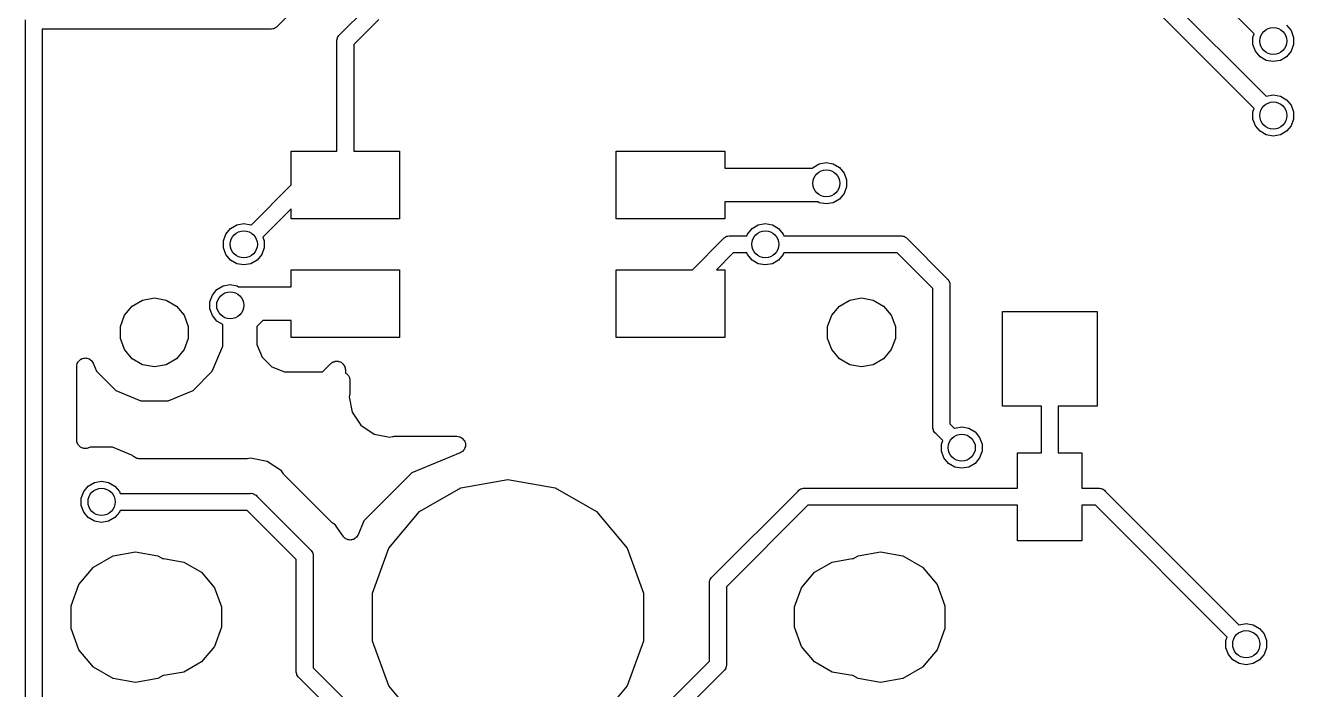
# Model space of a CAD drawing. Extents: x 61 to 194, y -153 to -61.
# Drawn here: x 119.88 to 138.6, y -109.07 to -99.27 of the extents above; entities that cross this region are included whole.
import ezdxf

# ---------------------------------------------------------------- set-up
doc = ezdxf.new("R2010")
doc.units = 0
doc.header["$MEASUREMENT"] = 0
doc.layers.add('BLACK', color=7, linetype='CONTINUOUS')

msp = doc.modelspace()

# ---------------------------------------------------------------- linework, layer by layer
at = {"layer": 'BLACK', "linetype": 'CONTINUOUS'}
for p, q in [((138.019, -99.3955), (136.448, -97.825)), ((135.992, -98.1155), (138.192, -100.316)), ((124.552, -98.325), (123.592, -99.2845)), ((138.019, -100.496), (135.848, -98.325)), ((124.515, -99.4078), (124.919, -99.0045)), ((119.875, -109.995), (119.875, -99.1891)), ((125.092, -99.1843), (124.725, -99.5518)), ((123.495, -99.325), (120.125, -99.325)), ((120.125, -99.325), (120.125, -109.948)), ((123.511, -99.3264), (123.495, -99.325)), ((123.527, -99.3222), (123.511, -99.3264)), ((123.543, -99.3193), (123.527, -99.3222)), ((123.548, -99.3165), (123.543, -99.3193)), ((123.554, -99.315), (123.548, -99.3165)), ((123.567, -99.3055), (123.554, -99.315)), ((123.582, -99.2972), (123.567, -99.3055)), ((123.592, -99.2845), (123.582, -99.2972)), ((124.494, -99.4328), (124.503, -99.4184)), ((124.503, -99.4184), (124.515, -99.4078)), ((138, -99.4471), (138.019, -99.3955)), ((138.496, -99.2666), (138.564, -99.3477)), ((138.564, -99.3477), (138.6, -99.4471)), ((124.474, -99.4889), (124.478, -99.4729)), ((124.475, -99.5055), (124.474, -99.4889)), ((124.475, -101.125), (124.475, -99.5055)), ((124.478, -99.4729), (124.481, -99.4566)), ((124.481, -99.4566), (124.484, -99.4518)), ((124.484, -99.4518), (124.485, -99.4464)), ((124.485, -99.4464), (124.494, -99.4328)), ((124.725, -99.5518), (124.725, -101.125)), ((138, -99.5529), (138, -99.4471)), ((138.036, -99.6523), (138, -99.5529)), ((138.6, -99.5529), (138.564, -99.6523)), ((138.6, -99.4471), (138.6, -99.5529)), ((138.104, -99.7334), (138.036, -99.6523)), ((138.196, -99.7863), (138.104, -99.7334)), ((138.3, -99.8046), (138.196, -99.7863)), ((138.404, -99.7863), (138.3, -99.8046)), ((138.496, -99.7334), (138.404, -99.7863)), ((138.564, -99.6523), (138.496, -99.7334)), ((138.192, -100.316), (138.196, -100.314)), ((138.196, -100.314), (138.3, -100.295)), ((138.3, -100.295), (138.404, -100.314)), ((138.404, -100.314), (138.496, -100.367)), ((138, -100.547), (138.019, -100.496)), ((138, -100.653), (138, -100.547)), ((138.496, -100.367), (138.564, -100.448)), ((138.564, -100.448), (138.6, -100.547)), ((138.6, -100.547), (138.6, -100.653)), ((138.036, -100.752), (138, -100.653)), ((138.6, -100.653), (138.564, -100.752)), ((138.104, -100.833), (138.036, -100.752)), ((138.196, -100.886), (138.104, -100.833)), ((138.3, -100.905), (138.196, -100.886)), ((138.404, -100.886), (138.3, -100.905)), ((138.496, -100.833), (138.404, -100.886)), ((138.564, -100.752), (138.496, -100.833)), ((123.8, -101.623), (123.8, -101.125)), ((123.8, -101.125), (124.475, -101.125)), ((124.725, -101.125), (125.4, -101.125)), ((125.4, -101.125), (125.4, -102.125)), ((128.6, -102.125), (128.6, -101.125)), ((128.6, -101.125), (130.2, -101.125)), ((130.2, -101.125), (130.2, -101.375)), ((131.596, -101.314), (131.7, -101.295)), ((131.7, -101.295), (131.804, -101.314)), ((130.2, -101.375), (131.497, -101.375)), ((131.497, -101.375), (131.504, -101.367)), ((131.504, -101.367), (131.596, -101.314)), ((131.804, -101.314), (131.896, -101.367)), ((131.896, -101.367), (131.964, -101.448)), ((131.964, -101.448), (132, -101.547)), ((123.208, -102.216), (123.8, -101.623)), ((132, -101.653), (131.964, -101.752)), ((132, -101.547), (132, -101.653)), ((131.896, -101.833), (131.804, -101.886)), ((131.964, -101.752), (131.896, -101.833)), ((123.8, -101.977), (123.381, -102.396)), ((123.8, -102.125), (123.8, -101.977)), ((131.576, -101.875), (130.2, -101.875)), ((130.2, -101.875), (130.2, -102.125)), ((131.596, -101.886), (131.576, -101.875)), ((131.7, -101.905), (131.596, -101.886)), ((131.804, -101.886), (131.7, -101.905)), ((122.904, -102.267), (122.996, -102.214)), ((122.996, -102.214), (123.1, -102.195)), ((123.1, -102.195), (123.204, -102.214)), ((123.204, -102.214), (123.208, -102.216)), ((125.4, -102.125), (123.8, -102.125)), ((130.2, -102.125), (128.6, -102.125)), ((130.604, -102.267), (130.696, -102.214)), ((130.696, -102.214), (130.8, -102.195)), ((130.8, -102.195), (130.904, -102.214)), ((130.904, -102.214), (130.996, -102.267)), ((122.8, -102.447), (122.836, -102.348)), ((122.836, -102.348), (122.904, -102.267)), ((123.381, -102.396), (123.4, -102.447)), ((129.723, -102.875), (130.183, -102.415)), ((130.183, -102.415), (130.193, -102.403)), ((130.193, -102.403), (130.208, -102.394)), ((130.208, -102.394), (130.221, -102.385)), ((130.221, -102.385), (130.227, -102.384)), ((130.227, -102.384), (130.232, -102.381)), ((130.232, -102.381), (130.248, -102.378)), ((130.248, -102.378), (130.264, -102.374)), ((130.264, -102.374), (130.28, -102.375)), ((130.28, -102.375), (130.526, -102.375)), ((130.526, -102.375), (130.536, -102.348)), ((130.536, -102.348), (130.604, -102.267)), ((130.996, -102.267), (131.064, -102.348)), ((131.064, -102.348), (131.074, -102.375)), ((131.074, -102.375), (132.795, -102.375)), ((132.795, -102.375), (132.811, -102.374)), ((132.811, -102.374), (132.827, -102.378)), ((132.827, -102.378), (132.843, -102.381)), ((132.843, -102.381), (132.848, -102.384)), ((132.848, -102.384), (132.854, -102.385)), ((132.854, -102.385), (132.867, -102.394)), ((132.867, -102.394), (132.882, -102.403)), ((132.882, -102.403), (132.892, -102.415)), ((132.892, -102.415), (133.485, -103.008)), ((122.8, -102.553), (122.8, -102.447)), ((122.836, -102.652), (122.8, -102.553)), ((123.4, -102.553), (123.364, -102.652)), ((123.4, -102.447), (123.4, -102.553)), ((122.904, -102.733), (122.836, -102.652)), ((122.996, -102.786), (122.904, -102.733)), ((123.1, -102.805), (122.996, -102.786)), ((123.204, -102.786), (123.1, -102.805)), ((123.296, -102.733), (123.204, -102.786)), ((123.364, -102.652), (123.296, -102.733)), ((130.327, -102.625), (130.077, -102.875)), ((130.526, -102.625), (130.327, -102.625)), ((130.536, -102.652), (130.526, -102.625)), ((130.604, -102.733), (130.536, -102.652)), ((130.696, -102.786), (130.604, -102.733)), ((130.8, -102.805), (130.696, -102.786)), ((130.904, -102.786), (130.8, -102.805)), ((130.996, -102.733), (130.904, -102.786)), ((131.064, -102.652), (130.996, -102.733)), ((131.074, -102.625), (131.064, -102.652)), ((132.748, -102.625), (131.074, -102.625)), ((133.275, -103.152), (132.748, -102.625)), ((123.8, -103.125), (123.8, -102.875)), ((123.8, -102.875), (125.4, -102.875)), ((125.4, -102.875), (125.4, -103.875)), ((128.6, -103.875), (128.6, -102.875)), ((128.6, -102.875), (129.723, -102.875)), ((130.077, -102.875), (130.2, -102.875)), ((130.2, -102.875), (130.2, -103.875)), ((122.636, -103.248), (122.704, -103.167)), ((122.704, -103.167), (122.796, -103.114)), ((122.796, -103.114), (122.9, -103.095)), ((122.9, -103.095), (123.004, -103.114)), ((123.004, -103.114), (123.024, -103.125)), ((123.024, -103.125), (123.8, -103.125)), ((133.275, -105.195), (133.275, -103.152)), ((133.485, -103.008), (133.497, -103.018)), ((133.497, -103.018), (133.506, -103.033)), ((133.506, -103.033), (133.515, -103.046)), ((133.515, -103.046), (133.516, -103.052)), ((133.516, -103.052), (133.519, -103.057)), ((133.519, -103.057), (133.522, -103.073)), ((133.522, -103.073), (133.526, -103.089)), ((133.526, -103.089), (133.525, -103.105)), ((133.525, -103.105), (133.525, -105.148)), ((121.454, -103.411), (121.606, -103.323)), ((121.606, -103.323), (121.78, -103.292)), ((121.78, -103.292), (121.954, -103.323)), ((121.954, -103.323), (122.106, -103.411)), ((122.6, -103.347), (122.636, -103.248)), ((122.6, -103.453), (122.6, -103.347)), ((131.894, -103.411), (132.046, -103.323)), ((132.046, -103.323), (132.22, -103.292)), ((132.22, -103.292), (132.394, -103.323)), ((132.394, -103.323), (132.546, -103.411)), ((121.28, -103.712), (121.34, -103.546)), ((121.34, -103.546), (121.454, -103.411)), ((122.106, -103.411), (122.22, -103.546)), ((122.22, -103.546), (122.28, -103.712)), ((122.636, -103.552), (122.6, -103.453)), ((131.72, -103.712), (131.78, -103.546)), ((131.78, -103.546), (131.894, -103.411)), ((132.546, -103.411), (132.66, -103.546)), ((132.66, -103.546), (132.72, -103.712)), ((134.302, -104.888), (134.302, -103.492)), ((134.302, -103.492), (135.698, -103.492)), ((135.698, -103.492), (135.698, -104.888)), ((121.28, -103.888), (121.28, -103.712)), ((122.28, -103.712), (122.28, -103.888)), ((122.704, -103.633), (122.636, -103.552)), ((122.788, -103.682), (122.704, -103.633)), ((122.788, -104.001), (122.788, -103.682)), ((123.38, -103.625), (123.292, -103.713)), ((123.292, -103.713), (123.292, -103.976)), ((123.8, -103.625), (123.38, -103.625)), ((123.8, -103.875), (123.8, -103.625)), ((131.72, -103.888), (131.72, -103.712)), ((132.72, -103.712), (132.72, -103.888)), ((121.34, -104.054), (121.28, -103.888)), ((122.28, -103.888), (122.22, -104.054)), ((125.4, -103.875), (123.8, -103.875)), ((130.2, -103.875), (128.6, -103.875)), ((131.78, -104.054), (131.72, -103.888)), ((132.72, -103.888), (132.66, -104.054)), ((121.454, -104.189), (121.34, -104.054)), ((122.22, -104.054), (122.106, -104.189)), ((122.635, -104.371), (122.788, -104.001)), ((123.292, -103.976), (123.369, -104.163)), ((131.894, -104.189), (131.78, -104.054)), ((132.66, -104.054), (132.546, -104.189)), ((120.633, -104.303), (120.636, -104.284)), ((120.636, -104.284), (120.639, -104.265)), ((120.639, -104.265), (120.64, -104.263)), ((120.64, -104.263), (120.641, -104.26)), ((120.641, -104.26), (120.65, -104.243)), ((120.65, -104.243), (120.659, -104.226)), ((120.659, -104.226), (120.661, -104.224)), ((120.661, -104.224), (120.663, -104.222)), ((120.663, -104.222), (120.678, -104.209)), ((120.678, -104.209), (120.692, -104.196)), ((120.692, -104.196), (120.694, -104.195)), ((120.694, -104.195), (120.697, -104.193)), ((120.697, -104.193), (120.715, -104.187)), ((120.715, -104.187), (120.733, -104.179)), ((120.733, -104.179), (120.735, -104.179)), ((120.735, -104.179), (120.738, -104.178)), ((120.738, -104.178), (120.757, -104.178)), ((120.757, -104.178), (120.777, -104.177)), ((120.777, -104.177), (120.779, -104.178)), ((120.779, -104.178), (120.782, -104.178)), ((120.782, -104.178), (120.8, -104.185)), ((120.8, -104.185), (120.819, -104.191)), ((120.819, -104.191), (120.821, -104.192)), ((120.821, -104.192), (120.823, -104.193)), ((120.823, -104.193), (120.838, -104.206)), ((120.838, -104.206), (120.854, -104.218)), ((120.854, -104.218), (120.855, -104.22)), ((120.855, -104.22), (120.857, -104.222)), ((120.857, -104.222), (120.867, -104.239)), ((120.867, -104.239), (120.877, -104.255)), ((120.877, -104.255), (120.925, -104.371)), ((121.606, -104.277), (121.454, -104.189)), ((121.78, -104.308), (121.606, -104.277)), ((121.954, -104.277), (121.78, -104.308)), ((122.106, -104.189), (121.954, -104.277)), ((123.369, -104.163), (123.512, -104.306)), ((124.262, -104.383), (124.383, -104.261)), ((124.383, -104.261), (124.397, -104.252)), ((124.397, -104.252), (124.409, -104.241)), ((124.409, -104.241), (124.415, -104.239)), ((124.415, -104.239), (124.419, -104.236)), ((124.419, -104.236), (124.435, -104.232)), ((124.435, -104.232), (124.451, -104.226)), ((124.451, -104.226), (124.457, -104.226)), ((124.457, -104.226), (124.462, -104.225)), ((124.462, -104.225), (124.478, -104.226)), ((124.478, -104.226), (124.495, -104.226)), ((124.495, -104.226), (124.5, -104.228)), ((124.5, -104.228), (124.506, -104.229)), ((124.506, -104.229), (124.521, -104.236)), ((124.521, -104.236), (124.536, -104.241)), ((124.536, -104.241), (124.541, -104.245)), ((124.541, -104.245), (124.546, -104.247)), ((124.546, -104.247), (124.558, -104.259)), ((124.558, -104.259), (124.57, -104.27)), ((124.57, -104.27), (124.573, -104.274)), ((124.573, -104.274), (124.577, -104.278)), ((124.577, -104.278), (124.584, -104.293)), ((124.584, -104.293), (124.592, -104.308)), ((132.046, -104.277), (131.894, -104.189)), ((132.22, -104.308), (132.046, -104.277)), ((132.394, -104.277), (132.22, -104.308)), ((132.546, -104.189), (132.394, -104.277)), ((120.633, -105.387), (120.633, -104.303)), ((120.925, -104.371), (121.209, -104.655)), ((122.351, -104.655), (122.635, -104.371)), ((123.512, -104.306), (123.699, -104.383)), ((123.699, -104.383), (124.262, -104.383)), ((124.592, -104.308), (124.593, -104.313)), ((124.593, -104.313), (124.596, -104.318)), ((124.596, -104.318), (124.597, -104.335)), ((124.597, -104.335), (124.6, -104.351)), ((124.6, -104.351), (124.6, -104.399)), ((124.6, -104.399), (124.604, -104.4)), ((124.604, -104.4), (124.612, -104.407)), ((124.612, -104.407), (124.622, -104.413)), ((124.622, -104.413), (124.629, -104.421)), ((124.629, -104.421), (124.637, -104.428)), ((124.637, -104.428), (124.643, -104.438)), ((124.643, -104.438), (124.65, -104.447)), ((124.65, -104.447), (124.654, -104.457)), ((124.654, -104.457), (124.659, -104.467)), ((124.659, -104.467), (124.661, -104.478)), ((124.661, -104.478), (124.665, -104.488)), ((121.209, -104.655), (121.579, -104.808)), ((121.981, -104.808), (122.351, -104.655)), ((124.665, -104.488), (124.665, -104.499)), ((124.665, -104.499), (124.667, -104.51)), ((124.667, -104.51), (124.667, -104.68)), ((121.579, -104.808), (121.981, -104.808)), ((124.665, -104.705), (124.656, -104.75)), ((124.656, -104.75), (124.701, -104.977)), ((124.667, -104.68), (124.665, -104.692)), ((124.665, -104.692), (124.665, -104.705)), ((124.701, -104.977), (124.83, -105.17)), ((134.875, -104.888), (134.302, -104.888)), ((134.875, -105.575), (134.875, -104.888)), ((135.698, -104.888), (135.125, -104.888)), ((135.125, -104.888), (135.125, -105.575)), ((124.83, -105.17), (125.023, -105.299)), ((133.274, -105.211), (133.275, -105.195)), ((133.278, -105.227), (133.274, -105.211)), ((133.281, -105.243), (133.278, -105.227)), ((133.525, -105.148), (133.592, -105.216)), ((133.592, -105.216), (133.596, -105.214)), ((133.596, -105.214), (133.7, -105.195)), ((133.7, -105.195), (133.804, -105.214)), ((133.804, -105.214), (133.896, -105.267)), ((120.635, -105.401), (120.633, -105.387)), ((120.636, -105.415), (120.635, -105.401)), ((120.639, -105.423), (120.636, -105.415)), ((125.023, -105.299), (125.205, -105.335)), ((125.205, -105.335), (125.205, -105.335)), ((125.205, -105.335), (125.25, -105.344)), ((125.25, -105.344), (125.295, -105.335)), ((125.295, -105.335), (125.308, -105.335)), ((125.308, -105.335), (125.32, -105.333)), ((125.32, -105.333), (126.247, -105.333)), ((126.247, -105.333), (126.266, -105.336)), ((126.266, -105.336), (126.285, -105.339)), ((126.285, -105.339), (126.287, -105.34)), ((126.287, -105.34), (126.29, -105.341)), ((126.29, -105.341), (126.307, -105.35)), ((126.307, -105.35), (126.324, -105.359)), ((126.324, -105.359), (126.326, -105.361)), ((126.326, -105.361), (126.328, -105.363)), ((126.328, -105.363), (126.341, -105.378)), ((126.341, -105.378), (126.354, -105.392)), ((126.354, -105.392), (126.355, -105.394)), ((126.355, -105.394), (126.357, -105.396)), ((126.357, -105.396), (126.363, -105.415)), ((126.363, -105.415), (126.371, -105.433)), ((133.284, -105.248), (133.281, -105.243)), ((133.285, -105.254), (133.284, -105.248)), ((133.294, -105.267), (133.285, -105.254)), ((133.303, -105.282), (133.294, -105.267)), ((133.315, -105.292), (133.303, -105.282)), ((133.419, -105.396), (133.315, -105.292)), ((133.4, -105.447), (133.419, -105.396)), ((133.896, -105.267), (133.964, -105.348)), ((133.964, -105.348), (134, -105.447)), ((120.641, -105.431), (120.639, -105.423)), ((120.648, -105.443), (120.641, -105.431)), ((120.653, -105.456), (120.648, -105.443)), ((120.659, -105.462), (120.653, -105.456)), ((120.663, -105.469), (120.659, -105.462)), ((120.673, -105.478), (120.663, -105.469)), ((120.683, -105.488), (120.673, -105.478)), ((120.69, -105.492), (120.683, -105.488)), ((120.697, -105.497), (120.69, -105.492)), ((120.71, -105.502), (120.697, -105.497)), ((120.722, -105.508), (120.71, -105.502)), ((120.73, -105.51), (120.722, -105.508)), ((120.738, -105.512), (120.73, -105.51)), ((120.752, -105.512), (120.738, -105.512)), ((120.766, -105.514), (120.752, -105.512)), ((120.774, -105.512), (120.766, -105.514)), ((120.782, -105.512), (120.774, -105.512)), ((120.795, -105.508), (120.782, -105.512)), ((120.809, -105.505), (120.795, -105.508)), ((120.839, -105.492), (120.809, -105.505)), ((121.161, -105.492), (120.839, -105.492)), ((121.458, -105.615), (121.161, -105.492)), ((126.295, -105.577), (125.579, -105.874)), ((126.311, -105.567), (126.295, -105.577)), ((126.328, -105.557), (126.311, -105.567)), ((126.33, -105.555), (126.328, -105.557)), ((126.332, -105.554), (126.33, -105.555)), ((126.344, -105.538), (126.332, -105.554)), ((126.357, -105.523), (126.344, -105.538)), ((126.359, -105.519), (126.357, -105.521)), ((126.357, -105.521), (126.357, -105.523)), ((126.365, -105.5), (126.359, -105.519)), ((126.372, -105.482), (126.365, -105.5)), ((126.371, -105.433), (126.371, -105.435)), ((126.371, -105.435), (126.372, -105.438)), ((126.372, -105.438), (126.372, -105.457)), ((126.372, -105.457), (126.372, -105.477)), ((126.372, -105.477), (126.372, -105.479)), ((126.372, -105.479), (126.372, -105.482)), ((133.4, -105.553), (133.4, -105.447)), ((133.436, -105.652), (133.4, -105.553)), ((134, -105.553), (133.964, -105.652)), ((134, -105.447), (134, -105.553)), ((134.525, -106.1), (134.525, -105.575)), ((134.525, -105.575), (134.875, -105.575)), ((135.125, -105.575), (135.475, -105.575)), ((135.475, -105.575), (135.475, -106.1)), ((121.472, -105.63), (121.458, -105.615)), ((121.477, -105.633), (121.472, -105.63)), ((121.481, -105.637), (121.477, -105.633)), ((121.495, -105.646), (121.481, -105.637)), ((121.509, -105.655), (121.495, -105.646)), ((121.514, -105.657), (121.509, -105.655)), ((121.519, -105.659), (121.514, -105.657)), ((121.535, -105.662), (121.519, -105.659)), ((121.551, -105.667), (121.535, -105.662)), ((121.557, -105.666), (121.551, -105.667)), ((121.562, -105.667), (121.557, -105.666)), ((123.125, -105.667), (121.562, -105.667)), ((123.137, -105.665), (123.125, -105.667)), ((123.15, -105.665), (123.137, -105.665)), ((123.2, -105.655), (123.15, -105.665)), ((123.25, -105.665), (123.2, -105.655)), ((123.447, -105.704), (123.25, -105.665)), ((123.25, -105.665), (123.25, -105.665)), ((123.656, -105.844), (123.447, -105.704)), ((133.504, -105.733), (133.436, -105.652)), ((133.596, -105.786), (133.504, -105.733)), ((133.7, -105.805), (133.596, -105.786)), ((133.804, -105.786), (133.7, -105.805)), ((133.896, -105.733), (133.804, -105.786)), ((133.964, -105.652), (133.896, -105.733)), ((123.685, -105.886), (123.656, -105.844)), ((123.693, -105.895), (123.685, -105.886)), ((123.701, -105.905), (123.693, -105.895)), ((124.395, -106.599), (123.701, -105.905)), ((125.579, -105.874), (124.874, -106.579)), ((126.305, -106.092), (127, -105.969)), ((127, -105.969), (127.695, -106.092)), ((120.7, -106.247), (120.736, -106.148)), ((120.736, -106.148), (120.804, -106.067)), ((120.804, -106.067), (120.896, -106.014)), ((120.896, -106.014), (121, -105.995)), ((121, -105.995), (121.104, -106.014)), ((121.104, -106.014), (121.196, -106.067)), ((121.196, -106.067), (121.264, -106.148)), ((121.264, -106.148), (121.274, -106.175)), ((125.695, -106.444), (126.305, -106.092)), ((127.695, -106.092), (128.305, -106.444)), ((130.015, -107.408), (131.283, -106.14)), ((131.283, -106.14), (131.293, -106.128)), ((131.293, -106.128), (131.308, -106.119)), ((131.308, -106.119), (131.321, -106.11)), ((131.321, -106.11), (131.327, -106.109)), ((131.327, -106.109), (131.332, -106.106)), ((131.332, -106.106), (131.348, -106.103)), ((131.348, -106.103), (131.364, -106.099)), ((131.364, -106.099), (131.38, -106.1)), ((131.38, -106.1), (134.525, -106.1)), ((135.475, -106.1), (135.72, -106.1)), ((135.72, -106.1), (135.736, -106.099)), ((135.736, -106.099), (135.752, -106.103)), ((135.752, -106.103), (135.768, -106.106)), ((135.768, -106.106), (135.773, -106.109)), ((135.773, -106.109), (135.779, -106.11)), ((135.779, -106.11), (135.792, -106.119)), ((135.792, -106.119), (135.807, -106.128)), ((135.807, -106.128), (135.817, -106.14)), ((135.817, -106.14), (137.792, -108.116)), ((120.7, -106.353), (120.7, -106.247)), ((120.736, -106.452), (120.7, -106.353)), ((121.274, -106.175), (123.195, -106.175)), ((123.195, -106.175), (123.211, -106.174)), ((123.211, -106.174), (123.227, -106.178)), ((123.227, -106.178), (123.243, -106.181)), ((123.243, -106.181), (123.248, -106.184)), ((123.248, -106.184), (123.254, -106.185)), ((123.254, -106.185), (123.267, -106.194)), ((123.267, -106.194), (123.282, -106.203)), ((123.282, -106.203), (123.292, -106.215)), ((123.292, -106.215), (124.085, -107.008)), ((131.427, -106.35), (130.225, -107.552)), ((134.525, -106.35), (131.427, -106.35)), ((134.525, -106.875), (134.525, -106.35)), ((135.673, -106.35), (135.475, -106.35)), ((135.475, -106.35), (135.475, -106.875)), ((137.619, -108.296), (135.673, -106.35)), ((120.804, -106.533), (120.736, -106.452)), ((120.896, -106.586), (120.804, -106.533)), ((121.196, -106.533), (121.104, -106.586)), ((121.264, -106.452), (121.196, -106.533)), ((121.274, -106.425), (121.264, -106.452)), ((123.148, -106.425), (121.274, -106.425)), ((123.875, -107.152), (123.148, -106.425)), ((125.241, -106.985), (125.695, -106.444)), ((128.305, -106.444), (128.759, -106.985)), ((121, -106.605), (120.896, -106.586)), ((121.104, -106.586), (121, -106.605)), ((124.405, -106.607), (124.395, -106.599)), ((124.414, -106.615), (124.405, -106.607)), ((124.456, -106.644), (124.414, -106.615)), ((124.485, -106.686), (124.456, -106.644)), ((124.566, -106.807), (124.485, -106.686)), ((124.874, -106.579), (124.789, -106.785)), ((124.569, -106.81), (124.566, -106.807)), ((124.57, -106.814), (124.569, -106.81)), ((124.584, -106.826), (124.57, -106.814)), ((124.596, -106.839), (124.584, -106.826)), ((124.6, -106.841), (124.596, -106.839)), ((124.603, -106.844), (124.6, -106.841)), ((124.62, -106.851), (124.603, -106.844)), ((124.636, -106.859), (124.62, -106.851)), ((124.64, -106.859), (124.636, -106.859)), ((124.644, -106.861), (124.64, -106.859)), ((124.662, -106.861), (124.644, -106.861)), ((124.68, -106.863), (124.662, -106.861)), ((124.684, -106.862), (124.68, -106.863)), ((124.688, -106.862), (124.684, -106.862)), ((124.705, -106.857), (124.688, -106.862)), ((124.722, -106.853), (124.705, -106.857)), ((124.726, -106.85), (124.722, -106.853)), ((124.73, -106.849), (124.726, -106.85)), ((124.744, -106.838), (124.73, -106.849)), ((124.759, -106.828), (124.744, -106.838)), ((124.762, -106.825), (124.759, -106.828)), ((124.765, -106.822), (124.762, -106.825)), ((124.775, -106.807), (124.765, -106.822)), ((124.785, -106.793), (124.775, -106.807)), ((124.786, -106.789), (124.785, -106.793)), ((124.789, -106.785), (124.786, -106.789)), ((135.475, -106.875), (134.525, -106.875)), ((120.88, -107.261), (121.17, -107.094)), ((121.17, -107.094), (121.5, -107.035)), ((121.5, -107.035), (121.83, -107.094)), ((121.83, -107.094), (121.909, -107.139)), ((124.085, -107.008), (124.097, -107.018)), ((124.097, -107.018), (124.106, -107.033)), ((124.106, -107.033), (124.115, -107.046)), ((124.115, -107.046), (124.116, -107.052)), ((124.116, -107.052), (124.119, -107.057)), ((124.119, -107.057), (124.122, -107.073)), ((124.122, -107.073), (124.126, -107.089)), ((124.126, -107.089), (124.125, -107.105)), ((124.125, -107.105), (124.125, -108.748)), ((125, -107.647), (125.241, -106.985)), ((128.759, -106.985), (129, -107.647)), ((132.091, -107.139), (132.17, -107.094)), ((132.17, -107.094), (132.5, -107.035)), ((132.5, -107.035), (132.83, -107.094)), ((132.83, -107.094), (133.12, -107.261)), ((120.665, -107.518), (120.88, -107.261)), ((121.909, -107.139), (121.92, -107.137)), ((121.92, -107.137), (122.215, -107.189)), ((122.215, -107.189), (122.475, -107.339)), ((123.875, -108.795), (123.875, -107.152)), ((131.525, -107.339), (131.785, -107.189)), ((131.785, -107.189), (132.08, -107.137)), ((132.08, -107.137), (132.091, -107.139)), ((133.12, -107.261), (133.335, -107.518)), ((122.475, -107.339), (122.667, -107.568)), ((129.974, -107.489), (129.978, -107.473)), ((129.978, -107.473), (129.981, -107.457)), ((129.981, -107.457), (129.984, -107.452)), ((129.984, -107.452), (129.985, -107.446)), ((129.985, -107.446), (129.994, -107.433)), ((129.994, -107.433), (130.003, -107.418)), ((130.003, -107.418), (130.015, -107.408)), ((131.333, -107.568), (131.525, -107.339)), ((120.55, -107.832), (120.665, -107.518)), ((122.667, -107.568), (122.77, -107.85)), ((125, -108.353), (125, -107.647)), ((129, -107.647), (129, -108.353)), ((129.975, -107.505), (129.974, -107.489)), ((129.975, -108.648), (129.975, -107.505)), ((130.225, -107.552), (130.225, -108.695)), ((131.23, -107.85), (131.333, -107.568)), ((133.335, -107.518), (133.45, -107.832)), ((120.55, -108.168), (120.55, -107.832)), ((122.77, -107.85), (122.77, -108.15)), ((131.23, -108.15), (131.23, -107.85)), ((133.45, -107.832), (133.45, -108.168)), ((120.665, -108.482), (120.55, -108.168)), ((122.77, -108.15), (122.667, -108.432)), ((131.333, -108.432), (131.23, -108.15)), ((133.45, -108.168), (133.335, -108.482)), ((137.792, -108.116), (137.796, -108.114)), ((137.796, -108.114), (137.9, -108.095)), ((137.9, -108.095), (138.004, -108.114)), ((138.004, -108.114), (138.096, -108.167)), ((138.096, -108.167), (138.164, -108.248)), ((125.241, -109.015), (125, -108.353)), ((129, -108.353), (128.759, -109.015)), ((137.6, -108.347), (137.619, -108.296)), ((137.6, -108.453), (137.6, -108.347)), ((138.164, -108.248), (138.2, -108.347)), ((138.2, -108.347), (138.2, -108.453)), ((120.88, -108.739), (120.665, -108.482)), ((122.667, -108.432), (122.475, -108.661)), ((131.525, -108.661), (131.333, -108.432)), ((133.335, -108.482), (133.12, -108.739)), ((137.636, -108.552), (137.6, -108.453)), ((137.704, -108.633), (137.636, -108.552)), ((138.164, -108.552), (138.096, -108.633)), ((138.2, -108.453), (138.164, -108.552)), ((121.17, -108.906), (120.88, -108.739)), ((122.475, -108.661), (122.215, -108.811)), ((124.125, -108.748), (125.952, -110.575)), ((128.048, -110.575), (129.975, -108.648)), ((130.185, -108.792), (128.192, -110.785)), ((130.197, -108.782), (130.185, -108.792)), ((130.206, -108.767), (130.197, -108.782)), ((130.215, -108.754), (130.206, -108.767)), ((130.216, -108.748), (130.215, -108.754)), ((130.219, -108.743), (130.216, -108.748)), ((130.222, -108.727), (130.219, -108.743)), ((130.226, -108.711), (130.222, -108.727)), ((130.225, -108.695), (130.226, -108.711)), ((131.785, -108.811), (131.525, -108.661)), ((133.12, -108.739), (132.83, -108.906)), ((137.796, -108.686), (137.704, -108.633)), ((137.9, -108.705), (137.796, -108.686)), ((138.004, -108.686), (137.9, -108.705)), ((138.096, -108.633), (138.004, -108.686)), ((121.5, -108.965), (121.17, -108.906)), ((121.83, -108.906), (121.5, -108.965)), ((121.909, -108.861), (121.83, -108.906)), ((121.92, -108.863), (121.909, -108.861)), ((122.215, -108.811), (121.92, -108.863)), ((123.874, -108.811), (123.875, -108.795)), ((123.878, -108.827), (123.874, -108.811)), ((123.881, -108.843), (123.878, -108.827)), ((123.884, -108.848), (123.881, -108.843)), ((123.885, -108.854), (123.884, -108.848)), ((123.894, -108.867), (123.885, -108.854)), ((123.903, -108.882), (123.894, -108.867)), ((123.915, -108.892), (123.903, -108.882)), ((125.808, -110.785), (123.915, -108.892)), ((132.08, -108.863), (131.785, -108.811)), ((132.091, -108.861), (132.08, -108.863)), ((132.17, -108.906), (132.091, -108.861)), ((132.5, -108.965), (132.17, -108.906)), ((132.83, -108.906), (132.5, -108.965)), ((125.695, -109.556), (125.241, -109.015)), ((128.759, -109.015), (128.305, -109.556))]:
    msp.add_line(p, q, dxfattribs=at)
at = {"layer": 'BLACK'}
for centre in [(138.3, -99.5), (138.3, -100.6), (131.7, -101.6), (123.1, -102.5), (130.8, -102.5), (122.9, -103.4), (133.7, -105.5), (121, -106.3), (137.9, -108.4)]:
    msp.add_circle(centre, 0.2, dxfattribs=at)

doc.saveas('drawing.dxf')
